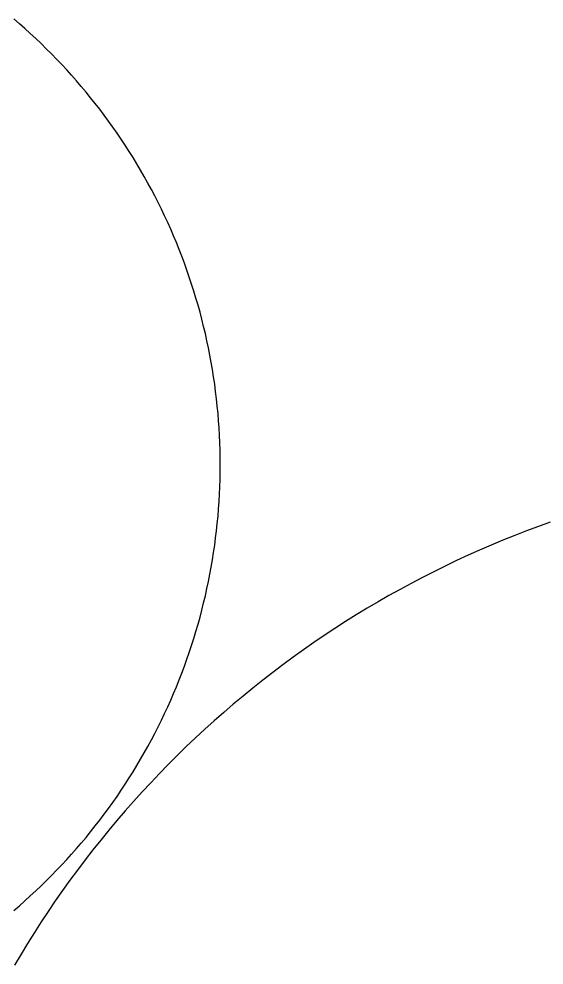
# Model space of a CAD drawing. Header units: metres. Extents: x -136 to 200, y -122 to 130.
# Drawn here: x 107.02 to 133.05, y 75.18 to 122.11 of the extents above; entities that cross this region are included whole.
import ezdxf

# ---------------------------------------------------------------- set-up
doc = ezdxf.new("R2010")
doc.units = ezdxf.units.M

msp = doc.modelspace()

# ---------------------------------------------------------------- linework, layer by layer
for p, q in [((107.041, 121.873), (106.765, 122.111)), ((107.314, 121.632), (107.041, 121.873)), ((107.585, 121.388), (107.314, 121.632)), ((107.852, 121.14), (107.585, 121.388)), ((108.116, 120.889), (107.852, 121.14)), ((108.377, 120.635), (108.116, 120.889)), ((108.635, 120.377), (108.377, 120.635)), ((108.889, 120.116), (108.635, 120.377)), ((109.14, 119.852), (108.889, 120.116)), ((109.388, 119.585), (109.14, 119.852)), ((109.632, 119.314), (109.388, 119.585)), ((109.873, 119.041), (109.632, 119.314)), ((110.111, 118.765), (109.873, 119.041)), ((110.345, 118.485), (110.111, 118.765)), ((110.575, 118.203), (110.345, 118.485)), ((110.802, 117.918), (110.575, 118.203)), ((111.026, 117.63), (110.802, 117.918)), ((111.245, 117.339), (111.026, 117.63)), ((111.461, 117.046), (111.245, 117.339)), ((111.674, 116.75), (111.461, 117.046)), ((111.882, 116.451), (111.674, 116.75)), ((112.087, 116.149), (111.882, 116.451)), ((112.288, 115.845), (112.087, 116.149)), ((112.486, 115.539), (112.288, 115.845)), ((112.679, 115.23), (112.486, 115.539)), ((112.868, 114.919), (112.679, 115.23)), ((113.054, 114.605), (112.868, 114.919)), ((113.235, 114.289), (113.054, 114.605)), ((113.413, 113.971), (113.235, 114.289)), ((113.586, 113.65), (113.413, 113.971)), ((113.756, 113.328), (113.586, 113.65)), ((113.921, 113.003), (113.756, 113.328)), ((114.083, 112.676), (113.921, 113.003)), ((114.24, 112.348), (114.083, 112.676)), ((114.393, 112.017), (114.24, 112.348)), ((114.542, 111.684), (114.393, 112.017)), ((114.687, 111.35), (114.542, 111.684)), ((114.827, 111.014), (114.687, 111.35)), ((114.964, 110.676), (114.827, 111.014)), ((115.096, 110.336), (114.964, 110.676)), ((115.223, 109.995), (115.096, 110.336)), ((115.347, 109.652), (115.223, 109.995)), ((115.466, 109.307), (115.347, 109.652)), ((115.581, 108.961), (115.466, 109.307)), ((115.691, 108.614), (115.581, 108.961)), ((115.797, 108.266), (115.691, 108.614)), ((115.899, 107.916), (115.797, 108.266)), ((115.996, 107.564), (115.899, 107.916)), ((116.089, 107.212), (115.996, 107.564)), ((116.177, 106.858), (116.089, 107.212)), ((116.261, 106.504), (116.177, 106.858)), ((116.341, 106.148), (116.261, 106.504)), ((116.416, 105.792), (116.341, 106.148)), ((116.486, 105.434), (116.416, 105.792)), ((116.552, 105.076), (116.486, 105.434)), ((116.614, 104.716), (116.552, 105.076)), ((116.671, 104.357), (116.614, 104.716)), ((116.723, 103.996), (116.671, 104.357)), ((116.771, 103.635), (116.723, 103.996)), ((116.815, 103.273), (116.771, 103.635)), ((116.854, 102.91), (116.815, 103.273)), ((116.888, 102.548), (116.854, 102.91)), ((116.918, 102.184), (116.888, 102.548)), ((116.943, 101.821), (116.918, 102.184)), ((116.963, 101.457), (116.943, 101.821)), ((116.979, 101.093), (116.963, 101.457)), ((116.991, 100.729), (116.979, 101.093)), ((116.998, 100.364), (116.991, 100.729)), ((117, 100), (116.998, 100.364)), ((116.998, 99.6356), (117, 100)), ((116.991, 99.2712), (116.998, 99.6356)), ((116.979, 98.907), (116.991, 99.2712)), ((116.963, 98.5429), (116.979, 98.907)), ((116.918, 97.8155), (116.943, 98.1791)), ((116.943, 98.1791), (116.963, 98.5429)), ((116.888, 97.4523), (116.918, 97.8155)), ((116.854, 97.0895), (116.888, 97.4523)), ((133.359, 97.1495), (132.768, 96.9367)), ((116.771, 96.3653), (116.815, 96.7272)), ((116.815, 96.7272), (116.854, 97.0895)), ((132.179, 96.7164), (131.594, 96.4888)), ((132.768, 96.9367), (132.179, 96.7164)), ((116.723, 96.0041), (116.771, 96.3653)), ((131.011, 96.2538), (130.431, 96.0116)), ((131.594, 96.4888), (131.011, 96.2538)), ((116.671, 95.6435), (116.723, 96.0041)), ((129.855, 95.7621), (129.281, 95.5053)), ((130.431, 96.0116), (129.855, 95.7621)), ((116.552, 94.9243), (116.614, 95.2835)), ((116.614, 95.2835), (116.671, 95.6435)), ((129.281, 95.5053), (128.711, 95.2413)), ((116.486, 94.5659), (116.552, 94.9243)), ((128.144, 94.9703), (127.581, 94.6921)), ((128.711, 95.2413), (128.144, 94.9703)), ((116.416, 94.2084), (116.486, 94.5659)), ((127.021, 94.4068), (126.465, 94.1145)), ((127.581, 94.6921), (127.021, 94.4068)), ((116.341, 93.8518), (116.416, 94.2084)), ((126.465, 94.1145), (125.912, 93.8153)), ((116.177, 93.1415), (116.261, 93.4962)), ((116.261, 93.4962), (116.341, 93.8518)), ((125.364, 93.5092), (124.819, 93.1962)), ((125.912, 93.8153), (125.364, 93.5092)), ((116.089, 92.788), (116.177, 93.1415)), ((124.819, 93.1962), (124.278, 92.8763)), ((115.996, 92.4356), (116.089, 92.788)), ((123.741, 92.5497), (123.209, 92.2164)), ((124.278, 92.8763), (123.741, 92.5497)), ((115.797, 91.7345), (115.899, 92.0844)), ((115.899, 92.0844), (115.996, 92.4356)), ((123.209, 92.2164), (122.68, 91.8764)), ((115.691, 91.3858), (115.797, 91.7345)), ((122.156, 91.5298), (121.637, 91.1766)), ((122.68, 91.8764), (122.156, 91.5298)), ((115.581, 91.0385), (115.691, 91.3858)), ((121.637, 91.1766), (121.121, 90.817)), ((115.347, 90.3482), (115.466, 90.6926)), ((115.466, 90.6926), (115.581, 91.0385)), ((121.121, 90.817), (120.611, 90.4508)), ((115.223, 90.0054), (115.347, 90.3482)), ((120.611, 90.4508), (120.105, 90.0783)), ((114.964, 89.3244), (115.096, 89.6641)), ((115.096, 89.6641), (115.223, 90.0054)), ((119.604, 89.6995), (119.107, 89.3144)), ((120.105, 90.0783), (119.604, 89.6995)), ((114.827, 88.9864), (114.964, 89.3244)), ((119.107, 89.3144), (118.615, 88.9231)), ((114.687, 88.6502), (114.827, 88.9864)), ((118.615, 88.9231), (118.129, 88.5257)), ((114.393, 87.9831), (114.542, 88.3157)), ((114.542, 88.3157), (114.687, 88.6502)), ((118.129, 88.5257), (117.647, 88.1221)), ((114.24, 87.6524), (114.393, 87.9831)), ((117.647, 88.1221), (117.171, 87.7126)), ((113.921, 86.9969), (114.083, 87.3237)), ((114.083, 87.3237), (114.24, 87.6524)), ((116.699, 87.297), (116.233, 86.8756)), ((117.171, 87.7126), (116.699, 87.297)), ((113.756, 86.6722), (113.921, 86.9969)), ((116.233, 86.8756), (115.773, 86.4484)), ((113.586, 86.3496), (113.756, 86.6722)), ((115.773, 86.4484), (115.317, 86.0154)), ((113.235, 85.7109), (113.413, 86.0291)), ((113.413, 86.0291), (113.586, 86.3496)), ((115.317, 86.0154), (114.868, 85.5768)), ((113.054, 85.3949), (113.235, 85.7109)), ((114.868, 85.5768), (114.423, 85.1325)), ((112.679, 84.7699), (112.868, 85.0813)), ((112.868, 85.0813), (113.054, 85.3949)), ((114.423, 85.1325), (113.985, 84.6827)), ((112.486, 84.461), (112.679, 84.7699)), ((113.985, 84.6827), (113.552, 84.2273)), ((112.087, 83.8506), (112.288, 84.1546)), ((112.288, 84.1546), (112.486, 84.461)), ((113.552, 84.2273), (113.124, 83.7666)), ((111.674, 83.2504), (111.882, 83.5492)), ((111.882, 83.5492), (112.087, 83.8506)), ((113.124, 83.7666), (112.703, 83.3006)), ((111.461, 82.9542), (111.674, 83.2504)), ((112.703, 83.3006), (112.287, 82.8293)), ((111.026, 82.37), (111.245, 82.6608)), ((111.245, 82.6608), (111.461, 82.9542)), ((112.287, 82.8293), (111.878, 82.3528)), ((110.802, 82.0821), (111.026, 82.37)), ((111.878, 82.3528), (111.474, 81.8712)), ((110.345, 81.5147), (110.575, 81.797)), ((110.575, 81.797), (110.802, 82.0821)), ((111.474, 81.8712), (111.077, 81.3846)), ((109.873, 80.959), (110.111, 81.2354)), ((110.111, 81.2354), (110.345, 81.5147)), ((111.077, 81.3846), (110.686, 80.893)), ((109.632, 80.6857), (109.873, 80.959)), ((110.686, 80.893), (110.3, 80.3965)), ((109.14, 80.1481), (109.388, 80.4154)), ((109.388, 80.4154), (109.632, 80.6857)), ((110.3, 80.3965), (109.922, 79.8952)), ((108.635, 79.6232), (108.889, 79.8841)), ((108.889, 79.8841), (109.14, 80.1481)), ((109.922, 79.8952), (109.549, 79.3893)), ((108.116, 79.1111), (108.377, 79.3655)), ((108.377, 79.3655), (108.635, 79.6232)), ((109.549, 79.3893), (109.183, 78.8786)), ((107.585, 78.6121), (107.852, 78.8599)), ((107.852, 78.8599), (108.116, 79.1111)), ((109.183, 78.8786), (108.823, 78.3634)), ((107.314, 78.3677), (107.585, 78.6121)), ((106.765, 77.8892), (107.041, 78.1267)), ((107.041, 78.1267), (107.314, 78.3677)), ((108.823, 78.3634), (108.47, 77.8438)), ((108.47, 77.8438), (108.124, 77.3197)), ((108.124, 77.3197), (107.784, 76.7913)), ((107.784, 76.7913), (107.45, 76.2587)), ((107.45, 76.2587), (107.124, 75.722)), ((107.124, 75.722), (106.804, 75.1812))]:
    msp.add_line(p, q)

doc.saveas('drawing.dxf')
